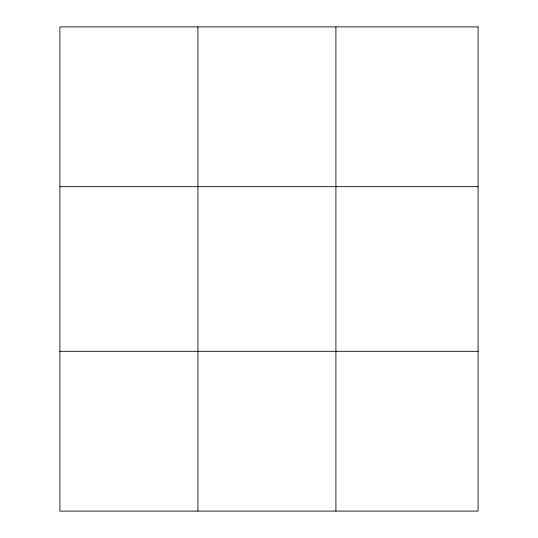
<?xml version="1.0" encoding="UTF-8"?>
<svg xmlns="http://www.w3.org/2000/svg" width="538" height="538" viewBox="0 0 538 538"><rect width="100%" height="100%" fill="white"/><g stroke="black" fill="none" stroke-linecap="round" stroke-linejoin="round"><path stroke-width="0.81" d="M197.91 511.1L197.91 26.9M335.907 511.1L335.907 26.9M59.92 186.686L478.08 186.686M59.92 351.314L478.08 351.314M478.08 26.9L478.08 511.1L59.92 511.1L59.92 26.9L478.08 26.9"/></g></svg>
